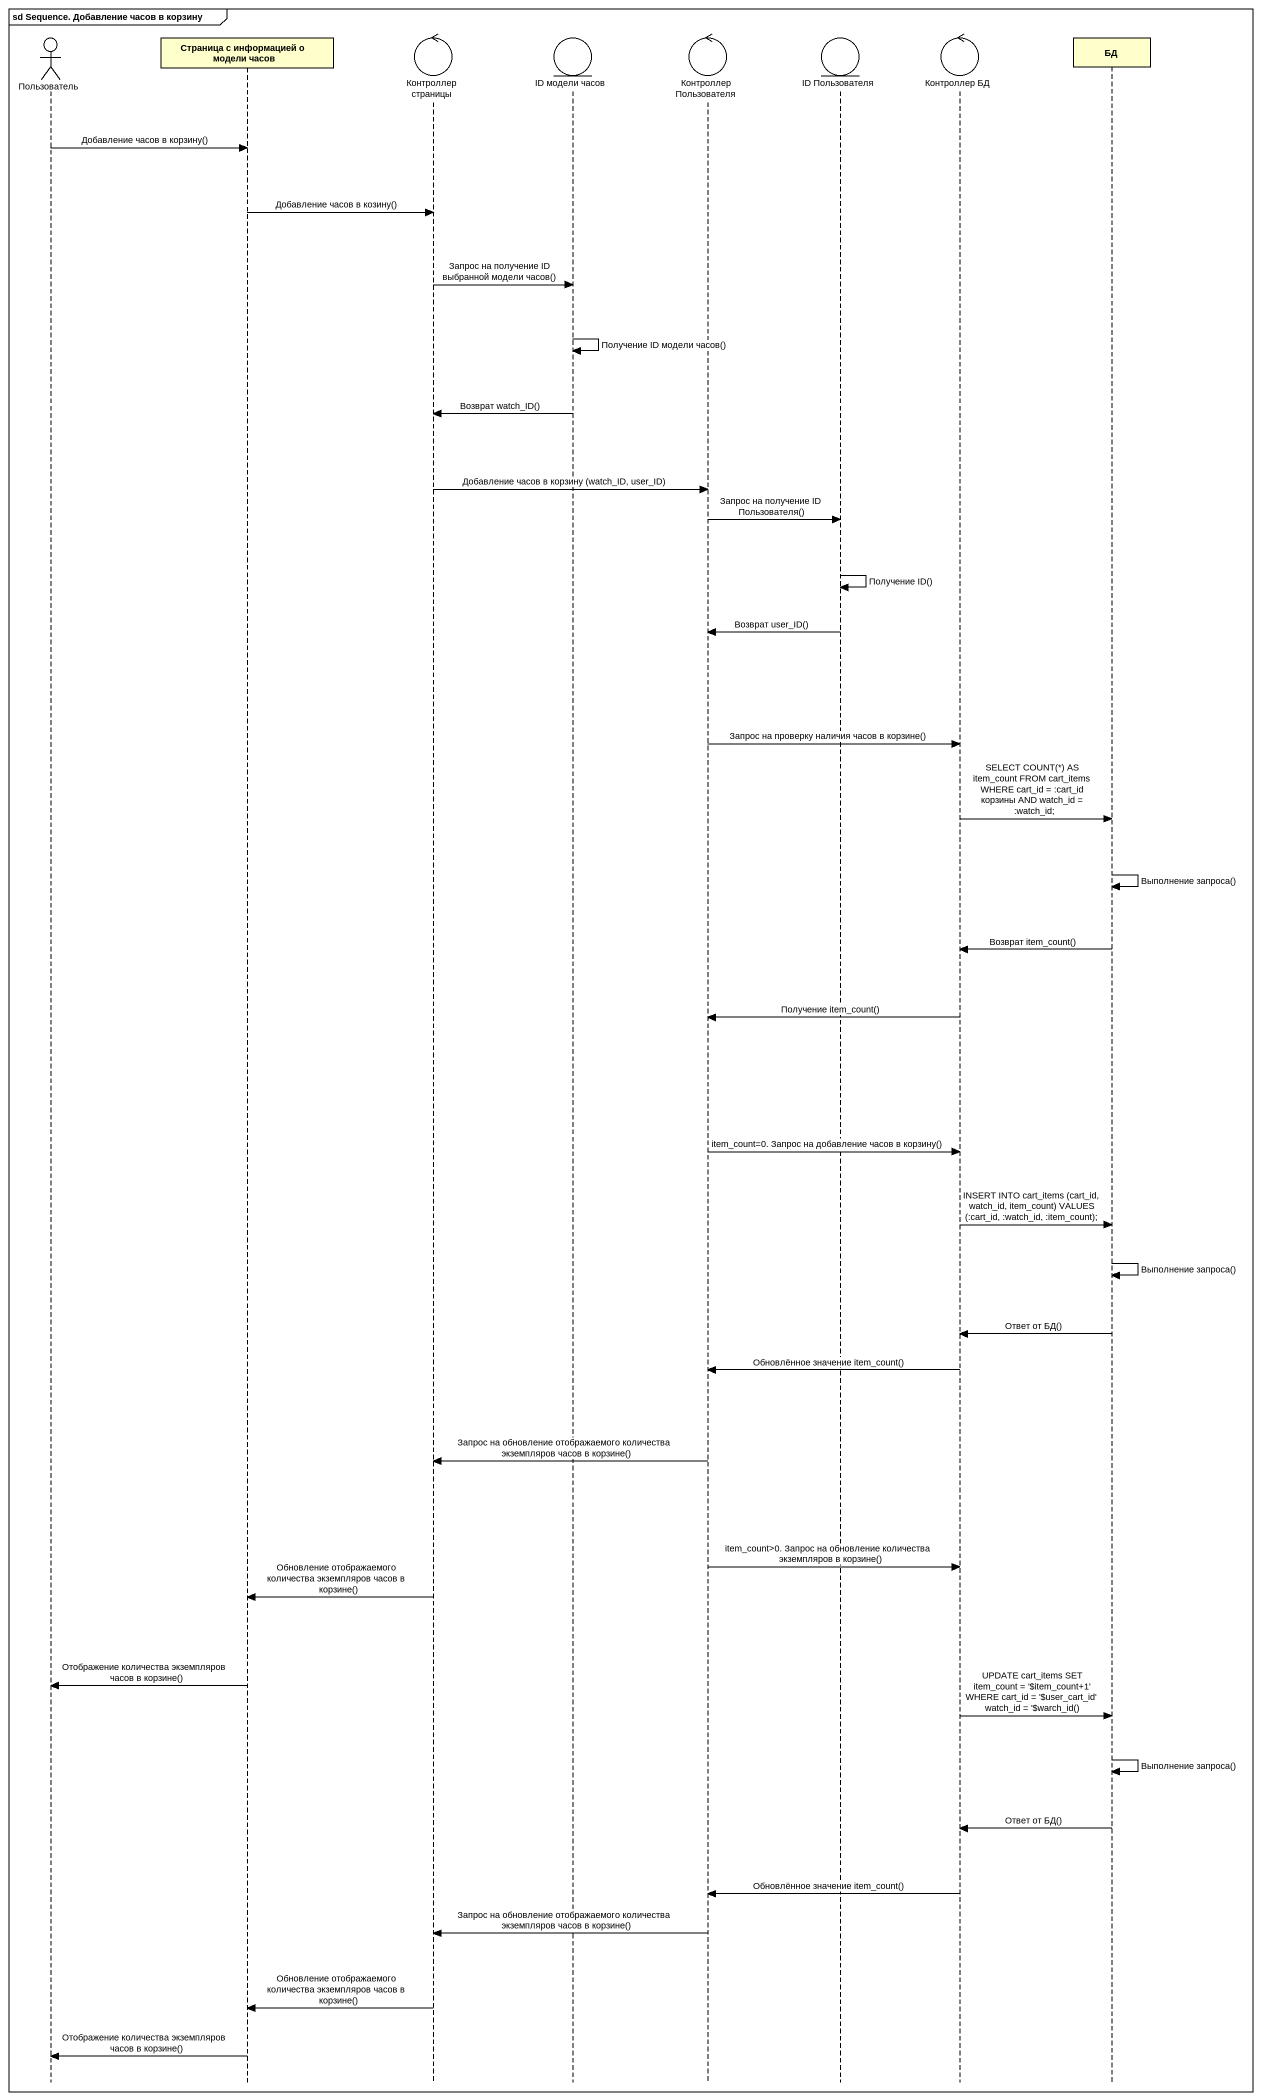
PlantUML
@startuml
mainframe sd Sequence. Добавление часов в корзину
hide footbox
actor Пользователь
participant "Страница с информацией о модели часов" as Страница_с_информацией_о
control "Контроллер страницы" as Контроллер_страницы
entity "ID модели часов" as ID_модели_часов
control "Контроллер Пользователя" as Контроллер_Пользователя
entity "ID Пользователя" as ID_Пользователя
control "Контроллер БД" as Контроллер_БД
participant БД

Пользователь -> Страница_с_информацией_о : Добавление часов в корзину()
Страница_с_информацией_о -> Контроллер_страницы : Добавление часов в козину()
Контроллер_страницы -> ID_модели_часов : Запрос на получение ID выбранной модели часов()
ID_модели_часов -> ID_модели_часов : Получение ID модели часов()
ID_модели_часов -> Контроллер_страницы : Возврат watch_ID()
Контроллер_страницы -> Контроллер_Пользователя : Добавление часов в корзину (watch_ID, user_ID)
Контроллер_Пользователя -> ID_Пользователя : Запрос на получение ID Пользователя()
ID_Пользователя -> ID_Пользователя : Получение ID()
ID_Пользователя -> Контроллер_Пользователя : Возврат user_ID()
Контроллер_Пользователя -> Контроллер_БД : Запрос на проверку наличия часов в корзине()
Контроллер_БД -> БД : SELECT COUNT(*) AS item_count FROM cart_items WHERE cart_id = :cart_id корзины AND watch_id = :watch_id;
БД -> БД : Выполнение запроса()
БД -> Контроллер_БД : Возврат item_count()
Контроллер_БД -> Контроллер_Пользователя : Получение item_count()
Контроллер_Пользователя -> Контроллер_БД : item_count=0. Запрос на добавление часов в корзину()
Контроллер_БД -> БД : INSERT INTO cart_items (cart_id, watch_id, item_count) VALUES (:cart_id, :watch_id, :item_count);
БД -> БД : Выполнение запроса()
БД -> Контроллер_БД : Ответ от БД()
Контроллер_БД -> Контроллер_Пользователя : Обновлённое значение item_count()
Контроллер_Пользователя -> Контроллер_страницы : Запрос на обновление отображаемого количества экземпляров часов в корзине()
Контроллер_Пользователя -> Контроллер_БД : item_count>0. Запрос на обновление количества экземпляров в корзине()
Контроллер_страницы -> Страница_с_информацией_о : Обновление отображаемого количества экземпляров часов в корзине()
Страница_с_информацией_о -> Пользователь : Отображение количества экземпляров часов в корзине()
Контроллер_БД -> БД : UPDATE cart_items SET item_count = '~$item_count+1' WHERE cart_id = '~$user_cart_id' watch_id = '~$warch_id()
БД -> БД : Выполнение запроса()
БД -> Контроллер_БД : Ответ от БД()
Контроллер_БД -> Контроллер_Пользователя : Обновлённое значение item_count()
Контроллер_Пользователя -> Контроллер_страницы : Запрос на обновление отображаемого количества экземпляров часов в корзине()
Контроллер_страницы -> Страница_с_информацией_о : Обновление отображаемого количества экземпляров часов в корзине()
Страница_с_информацией_о -> Пользователь : Отображение количества экземпляров часов в корзине()
@enduml
